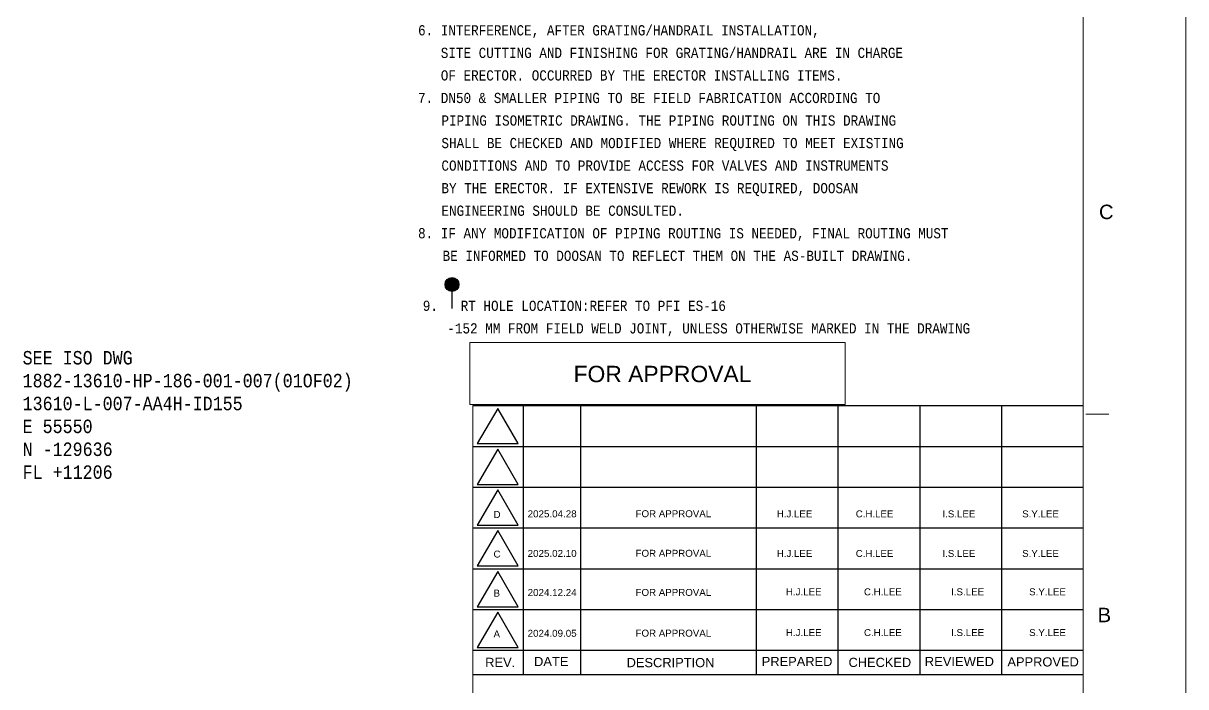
# Model space of a CAD drawing. Header units: inches. Extents: x 1131 to 1972, y 12 to 606.
# Drawn here: x 1688 to 1972.3, y 144.1 to 306.5 of the extents above; entities that cross this region are included whole.
import ezdxf
from ezdxf.enums import TextEntityAlignment as Align

# ---------------------------------------------------------------- set-up
doc = ezdxf.new("R2010")
doc.units = ezdxf.units.IN
doc.header["$MEASUREMENT"] = 0
for name, color, linetype in [('BG 0 -1', 7, 'Continuous'), ('BG 09.title block', 7, 'Continuous'), ('FRAME', 7, 'Continuous'), ('ISO-TEXT', 7, 'Continuous')]:
    doc.layers.add(name, color=color, linetype=linetype)
doc.styles.add('Arial', font='arial.ttf')
doc.styles.add('MONOTXT', font='MONOTXT.shx', dxfattribs={"width": 0.8})

msp = doc.modelspace()

# ---------------------------------------------------------------- hatches: boundary and pattern name
at = {"linetype": 'Continuous'}
msp.add_hatch(color=2, dxfattribs=at).paths.add_polyline_path([(1792.82, 244.25), (1792.97, 244.25), (1793.12, 244.23), (1793.26, 244.2), (1793.4, 244.15), (1793.54, 244.1), (1793.67, 244.03), (1793.8, 243.95), (1793.91, 243.86), (1794.02, 243.76), (1794.12, 243.65), (1794.21, 243.53), (1794.29, 243.41), (1794.36, 243.28), (1794.42, 243.14), (1794.46, 243), (1794.49, 242.85), (1794.51, 242.71), (1794.52, 242.56), (1794.51, 242.41), (1794.49, 242.26), (1794.46, 242.12), (1794.42, 241.98), (1794.36, 241.84), (1794.29, 241.71), (1794.21, 241.59), (1794.12, 241.47), (1794.02, 241.36), (1793.91, 241.26), (1793.8, 241.17), (1793.67, 241.09), (1793.54, 241.02), (1793.4, 240.97), (1793.26, 240.92), (1793.12, 240.89), (1792.97, 240.87), (1792.82, 240.86), (1792.68, 240.87), (1792.53, 240.89), (1792.38, 240.92), (1792.24, 240.97), (1792.11, 241.02), (1791.98, 241.09), (1791.85, 241.17), (1791.73, 241.26), (1791.62, 241.36), (1791.52, 241.47), (1791.43, 241.59), (1791.35, 241.71), (1791.29, 241.84), (1791.23, 241.98), (1791.19, 242.12), (1791.15, 242.26), (1791.13, 242.41), (1791.13, 242.56), (1791.13, 242.71), (1791.15, 242.85), (1791.19, 243), (1791.23, 243.14), (1791.29, 243.28), (1791.35, 243.41), (1791.43, 243.53), (1791.52, 243.65), (1791.62, 243.76), (1791.73, 243.86), (1791.85, 243.95), (1791.98, 244.03), (1792.11, 244.1), (1792.24, 244.15), (1792.38, 244.2), (1792.53, 244.23), (1792.68, 244.25)])

# ---------------------------------------------------------------- linework, layer by layer
at = {"color": 2}
msp.add_line((1792.82, 236.66), (1792.82, 242.17), dxfattribs=at)
at = {"color": 2, "linetype": 'Continuous'}
msp.add_circle((1792.82, 242.56), 1.7, dxfattribs=at)
at = {"layer": 'BG 0 -1', "color": 7, "linetype": 'Continuous', "lineweight": 9}
for p, q in [((1972.28, 606.49), (1972.28, 12.49)), ((1947.22, 30.6), (1947.22, 589.24)), ((1797.95, 212.89), (1797.95, 30.6)), ((1947.84, 210.77), (1953.5, 210.77))]:
    msp.add_line(p, q, dxfattribs=at)
at = {"layer": 'BG 0 -1', "color": 1, "linetype": 'Continuous', "lineweight": 9}
for p, q in [((1797.17, 228.36), (1889, 228.36)), ((1797.17, 213.21), (1797.17, 228.36)), ((1889, 228.36), (1889, 213.21)), ((1889, 213.21), (1797.17, 213.21))]:
    msp.add_line(p, q, dxfattribs=at)
at = {"layer": 'BG 09.title block', "color": 7, "linetype": 'Continuous', "lineweight": 25}
for p, q in [((1797.95, 212.89), (1947.22, 212.89)), ((1804.01, 212.23), (1799.01, 203.59)), ((1809, 203.59), (1804.01, 212.23)), ((1810.22, 212.89), (1810.22, 147.02)), ((1824.22, 212.89), (1824.22, 147.02)), ((1867.22, 212.89), (1867.22, 147.02)), ((1887.22, 212.89), (1887.22, 147.02)), ((1907.22, 212.89), (1907.22, 147.02)), ((1927.22, 212.89), (1927.22, 147.02)), ((1797.95, 202.91), (1947.22, 202.91)), ((1799.01, 203.59), (1809, 203.59)), ((1804.01, 202.25), (1799.01, 193.61)), ((1809, 193.61), (1804.01, 202.25)), ((1799.01, 193.61), (1809, 193.61)), ((1797.95, 192.93), (1947.22, 192.93)), ((1804.01, 192.27), (1799.01, 183.63)), ((1809, 183.63), (1804.01, 192.27)), ((1797.95, 182.95), (1947.22, 182.95)), ((1799.01, 183.63), (1809, 183.63)), ((1804.01, 182.29), (1799.01, 173.65)), ((1809, 173.65), (1804.01, 182.29)), ((1799.01, 173.65), (1809, 173.65)), ((1797.95, 172.97), (1947.22, 172.97)), ((1804.01, 172.31), (1799.01, 163.67)), ((1809, 163.67), (1804.01, 172.31)), ((1797.95, 162.99), (1947.22, 162.99)), ((1799.01, 163.67), (1809, 163.67)), ((1804.01, 162.33), (1799.01, 153.69)), ((1809, 153.69), (1804.01, 162.33)), ((1799.01, 153.69), (1809, 153.69)), ((1797.95, 153.01), (1947.22, 153.01)), ((1947.22, 147.02), (1797.95, 147.02))]:
    msp.add_line(p, q, dxfattribs=at)

# ---------------------------------------------------------------- texts
at = {"layer": 'BG 0 -1', "color": 7, "style": 'Arial'}
for s, height, width, p in [('C', 3.54, 0.992063, (1951.07, 258.55)), ('B ', 3.537, 1.005373, (1950.72, 159.88))]:
    msp.add_text(s, height=height, dxfattribs=dict(at, width=width)).set_placement(p)
at = {"layer": 'BG 09.title block', "color": 7, "style": 'Arial'}
for s, width, p in [('REV.', 1.000881, (1804.61, 150.05)), ('DATE', 1.004333, (1817.09, 150.26)), ('DESCRIPTION', 1.000365, (1846.27, 150)), ('PREPARED', 0.999338, (1877.22, 150.26)), ('CHECKED', 0.996974, (1897.47, 150.04)), ('REVIEWED', 1.010172, (1916.91, 150.26)), ('APPROVED', 1.000499, (1937.4, 150.17))]:
    msp.add_text(s, height=2.25, dxfattribs=dict(at, width=width)).set_placement(p, align=Align.MIDDLE)
at = {"layer": 'FRAME', "color": 2, "style": 'MONOTXT', "width": 0.8566}
for s, p in [('6. INTERFERENCE, AFTER GRATING/HANDRAIL INSTALLATION, ', (1784.52, 304.77)), ('   SITE CUTTING AND FINISHING FOR GRATING/HANDRAIL ARE IN CHARGE', (1784.52, 299.25)), ('   OF ERECTOR. OCCURRED BY THE ERECTOR INSTALLING ITEMS.', (1784.52, 293.73)), ('7. DN50 & SMALLER PIPING TO BE FIELD FABRICATION ACCORDING TO ', (1784.52, 288.21)), ('    PIPING ISOMETRIC DRAWING. THE PIPING ROUTING ON THIS DRAWING', (1782.82, 282.69)), ('    SHALL BE CHECKED AND MODIFIED WHERE REQUIRED TO MEET EXISTING ', (1782.82, 277.17)), ('    CONDITIONS AND TO PROVIDE ACCESS FOR VALVES AND INSTRUMENTS ', (1782.82, 271.65)), ('    BY THE ERECTOR. IF EXTENSIVE REWORK IS REQUIRED, DOOSAN', (1782.82, 266.13)), ('    ENGINEERING SHOULD BE CONSULTED.', (1782.82, 260.61)), ('8. IF ANY MODIFICATION OF PIPING ROUTING IS NEEDED, FINAL ROUTING MUST ', (1784.52, 255.09)), ('    BE INFORMED TO DOOSAN TO REFLECT THEM ON THE AS-BUILT DRAWING.', (1783.11, 249.57)), ('9.   RT HOLE LOCATION:REFER TO PFI ES-16 ', (1785.68, 237.33)), ('    -152 MM FROM FIELD WELD JOINT, UNLESS OTHERWISE MARKED IN THE DRAWING ', (1784.26, 231.81))]:
    msp.add_text(s, height=2.5, dxfattribs=at).set_placement(p, align=Align.MIDDLE_LEFT)
at = {"layer": 'FRAME', "color": 2, "style": 'Arial'}
for s, height, width, p in [('FOR APPROVAL', 4, 1.000881, (1822.55, 218.64)), ('D', 1.7, 1.004063, (1802.98, 185.4)), ('2025.04.28', 1.7, 1.008516, (1811.32, 185.56)), ('FOR APPROVAL', 1.7, 1.000881, (1837.72, 185.59)), ('H.J.LEE', 1.7, 0.994425, (1872.27, 185.55)), ('C.H.LEE', 1.7, 0.994425, (1891.57, 185.55)), ('I.S.LEE', 1.7, 0.999741, (1912.77, 185.55)), ('S.Y.LEE', 1.7, 1.001253, (1932.27, 185.55)), ('C', 1.7, 1.004063, (1802.98, 175.71)), ('2025.02.10', 1.7, 1.008516, (1811.32, 175.87)), ('FOR APPROVAL', 1.7, 1.000881, (1837.72, 175.9)), ('H.J.LEE', 1.7, 0.994425, (1872.27, 175.86)), ('C.H.LEE', 1.7, 0.994425, (1891.57, 175.86)), ('I.S.LEE', 1.7, 0.999741, (1912.77, 175.86)), ('S.Y.LEE', 1.7, 1.001253, (1932.27, 175.86)), ('B', 1.7, 1.004063, (1802.98, 166.14)), ('2024.12.24', 1.7, 1.008516, (1811.32, 166.3)), ('FOR APPROVAL', 1.7, 1.000881, (1837.72, 166.33)), ('H.J.LEE', 1.7, 1.002038, (1874.48, 166.47)), ('C.H.LEE', 1.7, 1.000881, (1893.58, 166.47)), ('I.S.LEE', 1.7, 1.005888, (1914.88, 166.47)), ('S.Y.LEE', 1.7, 1.001253, (1933.98, 166.47)), ('A', 1.7, 1.004063, (1802.98, 156.16)), ('2024.09.05', 1.7, 1.008516, (1811.32, 156.32)), ('FOR APPROVAL', 1.7, 1.000881, (1837.72, 156.35)), ('H.J.LEE', 1.7, 1.002038, (1874.48, 156.49)), ('C.H.LEE', 1.7, 1.000881, (1893.58, 156.49)), ('I.S.LEE', 1.7, 1.005888, (1914.88, 156.49)), ('S.Y.LEE', 1.7, 1.001253, (1933.98, 156.49))]:
    msp.add_text(s, height=height, dxfattribs=dict(at, width=width)).set_placement(p)
at = {"layer": 'ISO-TEXT', "color": 2, "style": 'MONOTXT', "width": 0.8566}
for s, p in [('SEE ISO DWG', (1687.8, 222.97)), ('1882-13610-HP-186-001-007(01OF02)', (1687.8, 217.37)), ('13610-L-007-AA4H-ID155', (1687.8, 211.77)), ('E 55550', (1687.8, 206.17)), ('N -129636', (1687.8, 200.57)), ('FL +11206', (1687.8, 194.97))]:
    msp.add_text(s, height=3.3, dxfattribs=at).set_placement(p)

doc.saveas('drawing.dxf')
